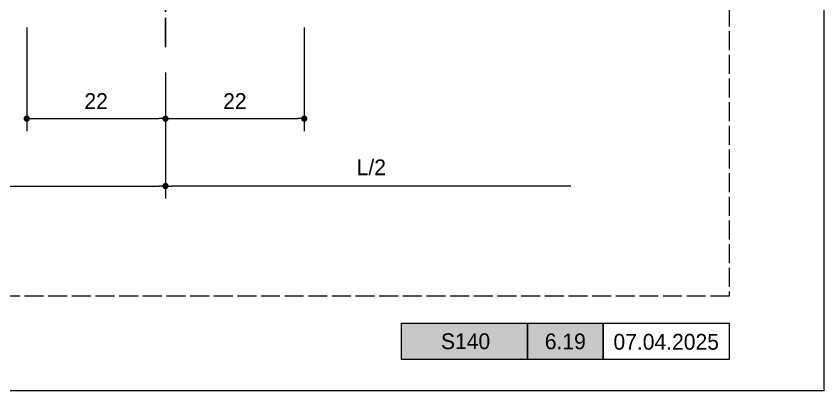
# Model space of a CAD drawing. Header units: millimetres. Extents: x -576 to 4430, y -1196 to 2690.
# Drawn here: x 2161.9 to 2290, y -393 to -333.6 of the extents above; entities that cross this region are included whole.
import ezdxf
from ezdxf.enums import TextEntityAlignment as Align

# ---------------------------------------------------------------- set-up
doc = ezdxf.new("R2010")
doc.units = ezdxf.units.MM
doc.header["$LTSCALE"] = 0.25
doc.header["$MEASUREMENT"] = 0
doc.linetypes.add('ACAD_ISO02W100', pattern=[15, 12, -3])
doc.linetypes.add('CENTER', pattern=[2, 1.25, -0.25, 0.25, -0.25])
doc.layers.get('0').update_dxf_attribs({"lineweight": 5})
doc.layers.get('Defpoints').update_dxf_attribs({"lineweight": 5})
for name, color, linetype, lineweight in [('01_Dimension', 251, 'Continuous', 9), ('01_External Border', 150, 'Continuous', 20), ('01_Text', 40, 'Continuous', 25)]:
    doc.layers.add(name, color=color, linetype=linetype, lineweight=lineweight)
doc.layers.add('01_Fill Border Grey', color=7, linetype='Continuous', true_color=0x555655)
doc.layers.add('01_Text [White]', color=7, linetype='Continuous', lineweight=25, true_color=0xffffff)
doc.layers.add('02_Block Frame', color=7, linetype='Continuous', lineweight=5, true_color=0xe2001a, plot=False)
doc.layers.add('ASSI', color=1, linetype='CENTER')
doc.styles.add('ALUK Main&Secondary Titles', font='GOTHIC.TTF')
doc.styles.add('Aluk Text', font='GOTHIC.TTF')
doc.dimstyles.new('ALUK Manual 1-1', dxfattribs={"dimtxt": 2.5, "dimasz": 1, "dimexe": 2, "dimexo": 4, "dimgap": 1.5, "dimtad": 3, "dimdec": 1, "dimdsep": 46, "dimtxsty": 'Aluk Text', "dimblk": 'DOT', "dimcen": 0, "dimclrd": 256, "dimclre": 256, "dimclrt": 2, "dimaunit": 1, "dimadec": 0, "dimazin": 0, "dimtfac": 0.7, "dimtdec": 1, "dimtmove": 0, "dimatfit": 3, "dimldrblk": 'DOT', "dimfxl": 1, "dimtolj": 2, "dimlwd": -1, "dimlwe": -1, "dimarcsym": 0})

# ---------------------------------------------------------------- blocks, each defined once
blk = doc.blocks.new('serie_')
at = {"layer": '01_Text [White]', "color": 7, "true_color": 0xffffff, "insert": (10, -2.87), "char_height": 2.5, "attachment_point": 5, "style": 'ALUK Main&Secondary Titles'}
blk.add_mtext_dynamic_manual_height_columns('S140', width=20, gutter_width=12.5, heights=[0], dxfattribs=at)
blk = doc.blocks.new('_Dot')
at = {"color": 0, "linetype": 'ByBlock', "lineweight": -2}
blk.add_line((-0.5, 0), (-1, 0), dxfattribs=at)
at = {"color": 0, "linetype": 'ByBlock', "const_width": 0.5}
blk.add_lwpolyline([(-0.25, 0, 1), (0.25, 0, 1)], format="xyb", close=True, dxfattribs=at)
blk = doc.blocks.new('*D143')
at = {"layer": '01_Dimension', "ltscale": 0.25, "transparency": 16777216}
for p, q in [((2163.59, -335.45), (2163.59, -351.87)), ((2185.59, -342.56), (2185.59, -351.87)), ((2164.59, -349.87), (2184.59, -349.87))]:
    blk.add_line(p, q, dxfattribs=at)
at = {"layer": 'Defpoints', "color": 0, "ltscale": 0.25, "transparency": 16777216}
for p in [(2163.59, -331.45), (2185.59, -338.56), (2185.59, -349.87)]:
    blk.add_point(p, dxfattribs=at)
at = {"layer": '01_Dimension', "ltscale": 0.25, "transparency": 16777216, "rotation": 180}
blk.add_blockref('_Dot', (2163.59, -349.87), dxfattribs=at)
at = {"layer": '01_Dimension', "ltscale": 0.25, "transparency": 16777216}
blk.add_blockref('_Dot', (2185.59, -349.87), dxfattribs=at)
at = {"layer": '01_Dimension', "color": 2, "ltscale": 0.25, "transparency": 16777216, "insert": (2174.59, -347.09), "char_height": 2.5, "attachment_point": 5, "style": 'Aluk Text'}
blk.add_mtext('\\A2;22', dxfattribs=at)
blk = doc.blocks.new('*D144')
at = {"layer": '01_Dimension', "ltscale": 0.25, "transparency": 16777216}
for p, q in [((2207.59, -335.45), (2207.59, -351.87)), ((2185.59, -342.56), (2185.59, -351.87)), ((2186.59, -349.87), (2206.59, -349.87))]:
    blk.add_line(p, q, dxfattribs=at)
at = {"layer": 'Defpoints', "color": 0, "ltscale": 0.25, "transparency": 16777216}
for p in [(2207.59, -331.45), (2185.59, -338.56), (2207.59, -349.87)]:
    blk.add_point(p, dxfattribs=at)
at = {"layer": '01_Dimension', "ltscale": 0.25, "transparency": 16777216, "rotation": 180}
blk.add_blockref('_Dot', (2185.59, -349.87), dxfattribs=at)
at = {"layer": '01_Dimension', "ltscale": 0.25, "transparency": 16777216}
blk.add_blockref('_Dot', (2207.59, -349.87), dxfattribs=at)
at = {"layer": '01_Dimension', "color": 2, "ltscale": 0.25, "transparency": 16777216, "insert": (2196.59, -347.09), "char_height": 2.5, "attachment_point": 5, "style": 'Aluk Text'}
blk.add_mtext('\\A2;22', dxfattribs=at)
blk = doc.blocks.new('*D145')
at = {"layer": '01_Dimension', "ltscale": 0.25, "transparency": 16777216}
for p, q in [((2185.59, -342.56), (2185.59, -362.55)), ((2121.32, -360.55), (2184.59, -360.55))]:
    blk.add_line(p, q, dxfattribs=at)
at = {"layer": 'Defpoints', "color": 0, "ltscale": 0.25, "transparency": 16777216}
for p in [(2185.59, -338.56), (2121.32, -360.55), (2185.59, -360.55)]:
    blk.add_point(p, dxfattribs=at)
at = {"layer": '01_Dimension', "ltscale": 0.25, "transparency": 16777216}
blk.add_blockref('_Dot', (2185.59, -360.55), dxfattribs=at)
at = {"layer": '01_Dimension', "color": 2, "ltscale": 0.25, "transparency": 16777216, "insert": (2152.96, -357.6), "char_height": 2.5, "attachment_point": 5, "style": 'Aluk Text'}
blk.add_mtext('\\A2;L/2', dxfattribs=at)
blk = doc.blocks.new('_None')
blk = doc.blocks.new('*D146')
at = {"layer": '01_Dimension', "ltscale": 0.25, "transparency": 16777216}
for p, q in [((2185.59, -342.56), (2185.59, -362.55)), ((2249.87, -360.55), (2186.59, -360.55))]:
    blk.add_line(p, q, dxfattribs=at)
at = {"layer": 'Defpoints', "color": 0, "ltscale": 0.25, "transparency": 16777216}
for p in [(2185.59, -338.56), (2185.59, -360.55), (2249.87, -360.55)]:
    blk.add_point(p, dxfattribs=at)
at = {"layer": '01_Dimension', "ltscale": 0.25, "transparency": 16777216, "rotation": 180}
blk.add_blockref('_Dot', (2185.59, -360.55), dxfattribs=at)
at = {"layer": '01_Dimension', "color": 2, "ltscale": 0.25, "transparency": 16777216, "insert": (2218.23, -357.6), "char_height": 2.5, "attachment_point": 5, "style": 'Aluk Text'}
blk.add_mtext('\\A2;L/2', dxfattribs=at)
blk = doc.blocks.new('PAGE dispari')
at = {"layer": '02_Block Frame'}
blk.add_lwpolyline([(0, 0), (0, 297), (210, 297), (210, 0)], close=True, dxfattribs=at)
at = {"layer": '02_Block Frame', "linetype": 'ACAD_ISO02W100'}
blk.add_lwpolyline([(18, 15), (18, 282), (195, 282), (195, 15)], close=True, dxfattribs=at)

msp = doc.modelspace()

# ---------------------------------------------------------------- hatches: boundary and pattern name
at = {"layer": '01_Fill Border Grey', "ltscale": 0.25}
h = msp.add_hatch(color=256, dxfattribs=at)
h.dxf.hatch_style = 1
h.paths.add_polyline_path([(2255, -388.035), (2223, -388.035), (2223, -382.29), (2255, -382.29)])

# ---------------------------------------------------------------- linework, layer by layer
at = {"layer": '01_External Border'}
for points in [[(2243, -388.035), (2223, -388.035), (2223, -382.29), (2243, -382.29)], [(2255, -388.035), (2243, -388.035), (2243, -382.29), (2255, -382.29)], [(2275, -388.035), (2255, -388.035), (2255, -382.29), (2275, -382.29)]]:
    msp.add_lwpolyline(points, close=True, dxfattribs=at)
at = {"layer": 'ASSI', "ltscale": 15}
msp.add_line((2185.594, -338.565), (2185.594, -186.587), dxfattribs=at)

# ---------------------------------------------------------------- block references
msp.add_blockref('PAGE dispari', (2080, -393))
at = {"layer": '01_Text [White]', "color": 7, "true_color": 0xffffff}
msp.add_blockref('serie_', (2223.182, -382.29), dxfattribs=at)

# ---------------------------------------------------------------- texts
at = {"layer": '01_Text', "style": 'ALUK Main&Secondary Titles'}
msp.add_attdef('07.04.2025', text='', height=2.5, dxfattribs=at).set_placement((2265, -385.229), align=Align.MIDDLE)
at = {"layer": '01_Text [White]', "color": 7, "ltscale": 0.25, "true_color": 0xffffff, "style": 'Aluk Text'}
msp.add_attdef('6.19', text='', height=2.5, dxfattribs=at).set_placement((2249, -385.165), align=Align.MIDDLE)

# ---------------------------------------------------------------- dimensions: what is measured, and where the dimension line sits
at = {"layer": '01_Dimension', "ltscale": 0.25}
for base, p1, p2, picture, middle in [((2185.594, -349.869), (2163.594, -331.448), (2185.594, -338.565), '*D143', (2174.594, -347.087)), ((2207.594, -349.869), (2185.594, -338.565), (2207.594, -331.447), '*D144', (2196.594, -347.087))]:
    dim = msp.add_linear_dim(base=base, p1=p1, p2=p2, dimstyle='ALUK Manual 1-1', dxfattribs=at)
    dim.commit()
    dim.dimension.update_dxf_attribs({"geometry": picture, "text_midpoint": middle})
dim = msp.add_linear_dim(base=(2185.594, -360.55), p1=(2121.319, -360.55), p2=(2185.594, -338.565), text='L/2', dimstyle='ALUK Manual 1-1', override={"dimblk1": 'None', "dimblk2": 'Dot', "dimsah": 1, "dimse1": 1, "dimsd1": 0}, dxfattribs=at)
dim.commit()
dim.dimension.update_dxf_attribs({"geometry": '*D145', "text_midpoint": (2152.957, -357.599)})
dim = msp.add_linear_dim(base=(2185.594, -360.55), p1=(2249.87, -360.55), p2=(2185.594, -338.565), angle=180, text='L/2', dimstyle='ALUK Manual 1-1', override={"dimblk1": 'None', "dimblk2": 'Dot', "dimsah": 1, "dimse1": 1, "dimsd1": 0}, dxfattribs=at)
dim.commit()
dim.dimension.update_dxf_attribs({"geometry": '*D146', "text_midpoint": (2218.232, -357.599)})

doc.saveas('drawing.dxf')
